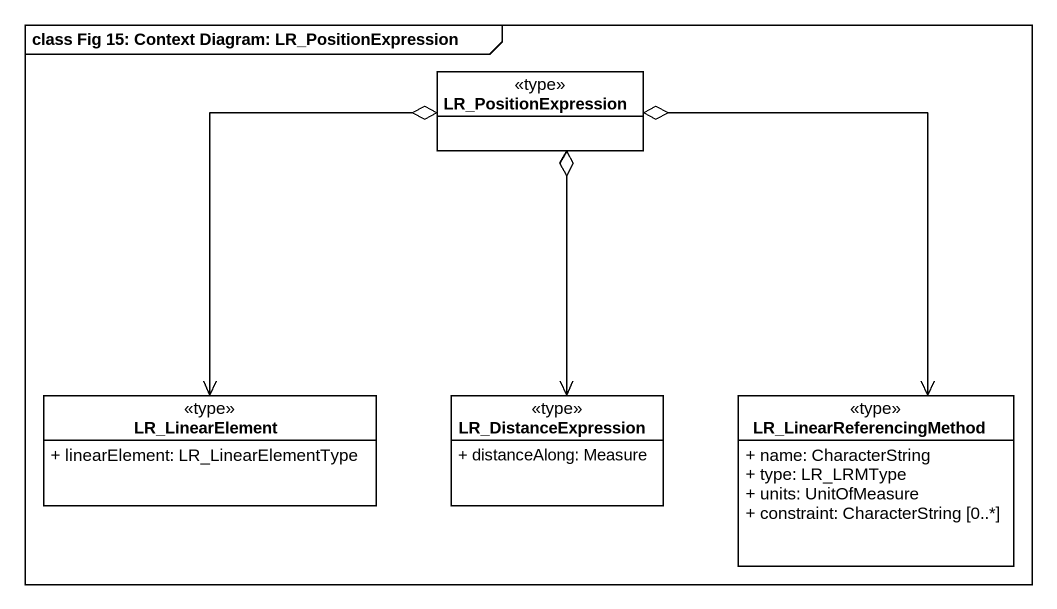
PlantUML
@startuml
mainframe class Fig 15: Context Diagram: LR_PositionExpression
hide circle
hide empty members
skinparam classAttributeIconSize 0
class LR_PositionExpression <<type>>
class LR_LinearElement <<type>> {
  + linearElement: LR_LinearElementType
}
class LR_DistanceExpression <<type>> {
  + distanceAlong: Measure
}
class LR_LinearReferencingMethod <<type>> {
  + name: CharacterString
  + type: LR_LRMType
  + units: UnitOfMeasure
  + constraint: CharacterString [0..*]
}
LR_PositionExpression o--> LR_LinearElement
LR_DistanceExpression <-up-o LR_PositionExpression
LR_LinearReferencingMethod <-up-o LR_PositionExpression
@enduml
